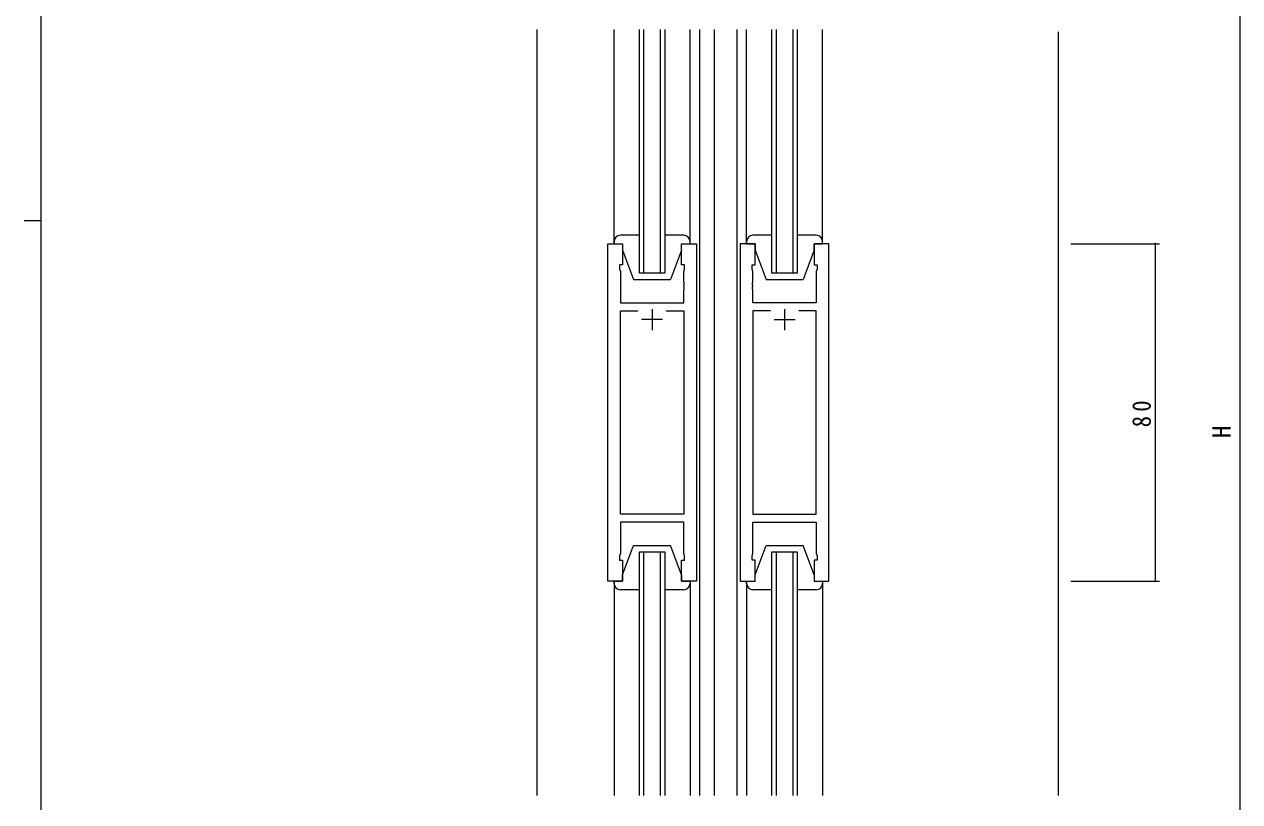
# Model space of a CAD drawing. Units: millimetres, scale not verified. Extents: x -567 to 567, y -403 to 403.
# Drawn here: x -566.7 to -278.8, y -113.7 to 70.5 of the extents above; entities that cross this region are included whole.
import ezdxf
from ezdxf.enums import TextEntityAlignment as Align

# ---------------------------------------------------------------- set-up
doc = ezdxf.new("R2010")
doc.units = ezdxf.units.MM
doc.header["$LTSCALE"] = 2
for name, color, linetype, lineweight in [('0-1_YKK_ZWAK', 7, 'Continuous', 18), ('0-3_YKK_11', 7, 'Continuous', 18), ('0-4_YKK_12', 2, 'Continuous', 18), ('0-5_YKK_13', 4, 'Continuous', 18), ('0-6_YKK_D', 6, 'Continuous', 18)]:
    doc.layers.add(name, color=color, linetype=linetype, lineweight=lineweight)
doc.styles.add('ＭＳ ゴシック', font='')
doc.styles.get('ＭＳ ゴシック').set_extended_font_data('MS Gothic')

msp = doc.modelspace()

# ---------------------------------------------------------------- linework, layer by layer
at = {"layer": '0-1_YKK_ZWAK'}
for p, q in [((-562.726, -350.982), (-562.726, 399.018)), ((-566.726, 24.018), (-562.726, 24.018))]:
    msp.add_line(p, q, dxfattribs=at)
at = {"layer": '0-3_YKK_11'}
for p, q in [((-428.526, 18.518), (-425.026, 18.518)), ((-428.526, -61.482), (-428.526, 18.518)), ((-425.026, 18.518), (-425.026, 13.518)), ((-411.026, 18.518), (-407.526, 18.518)), ((-411.026, 13.518), (-411.026, 18.518)), ((-407.526, 18.518), (-407.526, -61.482)), ((-393.626, 18.518), (-397.126, 18.518)), ((-397.126, 18.518), (-397.126, -61.482)), ((-393.626, 13.518), (-393.626, 18.518)), ((-379.626, 18.518), (-379.626, 13.518)), ((-376.126, 18.518), (-379.626, 18.518)), ((-376.126, -61.482), (-376.126, 18.518)), ((-425.726, 13.518), (-425.726, 12.518)), ((-425.026, 13.518), (-425.726, 13.518)), ((-425.726, 12.518), (-425.526, 11.968)), ((-425.526, 11.968), (-425.526, 4.518)), ((-410.326, 13.518), (-411.026, 13.518)), ((-410.526, 11.968), (-410.326, 12.518)), ((-410.526, 9.476), (-410.526, 11.968)), ((-410.326, 12.518), (-410.326, 13.518)), ((-394.326, 13.518), (-393.626, 13.518)), ((-394.326, 12.518), (-394.326, 13.518)), ((-394.126, 11.968), (-394.326, 12.518)), ((-394.126, 9.476), (-394.126, 11.968)), ((-379.626, 13.518), (-378.926, 13.518)), ((-378.926, 12.518), (-379.126, 11.968)), ((-379.126, 11.968), (-379.126, 4.518)), ((-378.926, 13.518), (-378.926, 12.518)), ((-410.406, 9.293), (-410.526, 9.476)), ((-410.526, 8.559), (-410.406, 8.743)), ((-410.406, 8.743), (-410.406, 9.293)), ((-394.246, 9.293), (-394.126, 9.476)), ((-394.246, 8.743), (-394.246, 9.293)), ((-394.126, 8.559), (-394.246, 8.743)), ((-410.526, 8.476), (-410.526, 8.559)), ((-410.406, 8.293), (-410.526, 8.476)), ((-410.526, 7.559), (-410.406, 7.743)), ((-410.526, 4.518), (-410.526, 7.559)), ((-410.406, 7.743), (-410.406, 8.293)), ((-394.246, 8.293), (-394.126, 8.476)), ((-394.246, 7.743), (-394.246, 8.293)), ((-394.126, 7.559), (-394.246, 7.743)), ((-394.126, 8.476), (-394.126, 8.559)), ((-394.126, 4.518), (-394.126, 7.559)), ((-425.526, 4.518), (-410.526, 4.518)), ((-418.026, 3.018), (-418.026, -1.982)), ((-379.126, 4.518), (-394.126, 4.518)), ((-386.626, 3.018), (-386.626, -1.982)), ((-425.526, 2.588), (-421.376, 2.588)), ((-425.526, -45.552), (-425.526, 2.588)), ((-415.526, 0.518), (-420.526, 0.518)), ((-414.676, 2.588), (-410.526, 2.588)), ((-414.676, 2.588), (-410.526, 2.588)), ((-410.526, 2.588), (-410.526, -45.552)), ((-389.976, 2.588), (-394.126, 2.588)), ((-394.126, 2.588), (-394.126, -45.552)), ((-389.976, 2.588), (-394.126, 2.588)), ((-389.126, 0.518), (-384.126, 0.518)), ((-379.126, 2.588), (-383.276, 2.588)), ((-379.126, -45.552), (-379.126, 2.588)), ((-410.526, -45.552), (-425.526, -45.552)), ((-394.126, -45.552), (-379.126, -45.552)), ((-425.526, -47.482), (-425.526, -54.933)), ((-410.526, -47.482), (-425.526, -47.482)), ((-410.526, -54.933), (-410.526, -47.482)), ((-394.126, -47.482), (-379.126, -47.482)), ((-394.126, -54.933), (-394.126, -47.482)), ((-379.126, -47.482), (-379.126, -54.933)), ((-425.526, -54.933), (-425.726, -55.482)), ((-425.726, -55.482), (-425.726, -56.482)), ((-425.726, -56.482), (-425.026, -56.482)), ((-425.026, -56.482), (-425.026, -61.482)), ((-411.026, -56.482), (-410.326, -56.482)), ((-411.026, -61.482), (-411.026, -56.482)), ((-410.326, -55.482), (-410.526, -54.933)), ((-410.326, -56.482), (-410.326, -55.482)), ((-394.326, -55.482), (-394.126, -54.933)), ((-394.326, -56.482), (-394.326, -55.482)), ((-393.626, -56.482), (-394.326, -56.482)), ((-393.626, -61.482), (-393.626, -56.482)), ((-379.626, -56.482), (-379.626, -61.482)), ((-378.926, -56.482), (-379.626, -56.482)), ((-379.126, -54.933), (-378.926, -55.482)), ((-378.926, -55.482), (-378.926, -56.482)), ((-425.026, -61.482), (-428.526, -61.482)), ((-407.526, -61.482), (-411.026, -61.482)), ((-397.126, -61.482), (-393.626, -61.482)), ((-379.626, -61.482), (-376.126, -61.482))]:
    msp.add_line(p, q, dxfattribs=at)
at = {"layer": '0-4_YKK_12'}
for p, q in [((-445.226, -112.232), (-445.226, 69.268)), ((-421.026, 11.518), (-421.026, 69.268)), ((-420.026, 69.268), (-420.026, 11.518)), ((-416.026, 11.518), (-416.026, 69.268)), ((-415.026, 69.268), (-415.026, 11.518)), ((-406.826, 69.268), (-406.826, -112.232)), ((-403.326, 69.268), (-403.326, -112.232)), ((-397.826, -112.232), (-397.826, 69.268)), ((-389.626, 11.518), (-389.626, 69.268)), ((-388.626, 69.268), (-388.626, 11.518)), ((-384.626, 11.518), (-384.626, 69.268)), ((-383.626, 69.268), (-383.626, 11.518)), ((-321.826, 68.768), (-321.826, -112.232)), ((-406.826, 26.518), (-406.826, -63.482)), ((-403.326, 26.518), (-403.326, -63.482)), ((-406.826, 23.518), (-406.826, -66.482)), ((-403.326, 23.518), (-403.326, -66.482)), ((-321.826, 23.518), (-321.826, -66.482)), ((-415.026, 11.518), (-421.026, 11.518)), ((-383.626, 11.518), (-389.626, 11.518)), ((-421.026, -54.482), (-415.026, -54.482)), ((-421.026, -112.232), (-421.026, -54.482)), ((-420.026, -54.482), (-420.026, -112.232)), ((-416.026, -112.232), (-416.026, -54.482)), ((-415.026, -54.482), (-415.026, -112.232)), ((-389.626, -54.482), (-383.626, -54.482)), ((-389.626, -112.232), (-389.626, -54.482)), ((-388.626, -54.482), (-388.626, -112.232)), ((-384.626, -112.232), (-384.626, -54.482)), ((-383.626, -54.482), (-383.626, -112.232))]:
    msp.add_line(p, q, dxfattribs=at)
at = {"layer": '0-5_YKK_13'}
for p, q in [((-427.026, 18.518), (-427.026, 69.268)), ((-409.026, 18.518), (-409.026, 69.268)), ((-395.626, 18.518), (-395.626, 69.268)), ((-377.626, 18.518), (-377.626, 69.268)), ((-421.026, 20.518), (-425.526, 20.518)), ((-410.526, 20.518), (-415.026, 20.518)), ((-389.626, 20.518), (-394.126, 20.518)), ((-379.126, 20.518), (-383.626, 20.518)), ((-427.026, 19.018), (-427.026, 18.518)), ((-427.026, 18.518), (-425.026, 18.518)), ((-425.026, 18.518), (-425.026, 17.018)), ((-411.026, 18.518), (-409.026, 18.518)), ((-411.026, 17.018), (-411.026, 18.518)), ((-409.026, 18.518), (-409.026, 19.018)), ((-395.626, 19.018), (-395.626, 18.518)), ((-395.626, 18.518), (-393.626, 18.518)), ((-393.626, 18.518), (-393.626, 17.018)), ((-379.626, 18.518), (-377.626, 18.518)), ((-379.626, 17.018), (-379.626, 18.518)), ((-377.626, 18.518), (-377.626, 19.018)), ((-425.026, 17.018), (-422.426, 10.018)), ((-411.026, 17.018), (-413.626, 10.018)), ((-393.626, 17.018), (-391.026, 10.018)), ((-379.626, 17.018), (-382.226, 10.018)), ((-422.426, 10.018), (-413.626, 10.018)), ((-391.026, 10.018), (-382.226, 10.018)), ((-425.026, -59.982), (-422.426, -52.982)), ((-422.426, -52.982), (-413.626, -52.982)), ((-411.026, -59.982), (-413.626, -52.982)), ((-393.626, -59.982), (-391.026, -52.982)), ((-391.026, -52.982), (-382.226, -52.982)), ((-379.626, -59.982), (-382.226, -52.982)), ((-425.026, -61.482), (-425.026, -59.982)), ((-411.026, -59.982), (-411.026, -61.482)), ((-393.626, -61.482), (-393.626, -59.982)), ((-379.626, -59.982), (-379.626, -61.482)), ((-427.026, -61.482), (-425.026, -61.482)), ((-427.026, -61.982), (-427.026, -61.482)), ((-427.026, -61.482), (-427.026, -112.232)), ((-411.026, -61.482), (-409.026, -61.482)), ((-409.026, -61.482), (-409.026, -61.982)), ((-409.026, -61.482), (-409.026, -112.232)), ((-395.626, -61.482), (-393.626, -61.482)), ((-395.626, -61.982), (-395.626, -61.482)), ((-395.626, -61.482), (-395.626, -112.232)), ((-379.626, -61.482), (-377.626, -61.482)), ((-377.626, -61.482), (-377.626, -61.982)), ((-377.626, -61.482), (-377.626, -112.232)), ((-421.026, -63.482), (-425.526, -63.482)), ((-410.526, -63.482), (-415.026, -63.482)), ((-389.626, -63.482), (-394.126, -63.482)), ((-379.126, -63.482), (-383.626, -63.482))]:
    msp.add_line(p, q, dxfattribs=at)
for centre, start, end in [((-425.526, 19.018), 90, 180), ((-410.526, 19.018), 0, 90), ((-394.126, 19.018), 90, 180), ((-379.126, 19.018), 0, 90), ((-425.526, -61.982), 180, 270), ((-410.526, -61.982), 270, 0), ((-394.126, -61.982), 180, 270), ((-379.126, -61.982), 270, 0)]:
    msp.add_arc(centre, 1.5, start, end, dxfattribs=at)
at = {"layer": '0-6_YKK_D'}
for p, q in [((-278.826, 157.018), (-278.826, -208.982)), ((-318.826, 18.518), (-297.826, 18.518)), ((-298.826, 18.518), (-298.826, -61.482)), ((-318.826, -61.482), (-297.826, -61.482))]:
    msp.add_line(p, q, dxfattribs=at)
for centre, start, end in [((-298.826, 18.518), 90, 270), ((-298.826, 18.518), 270, 90), ((-298.826, -61.482), 90, 270), ((-298.826, -61.482), 270, 90)]:
    msp.add_arc(centre, 0.106, start, end, dxfattribs=at)

# ---------------------------------------------------------------- texts
at = {"layer": '0-6_YKK_D', "color": 7, "style": 'ＭＳ ゴシック'}
msp.add_text('H', height=4.399, rotation=90, dxfattribs=at).set_placement((-279.626, -27.582), align=Align.BOTTOM_LEFT)
at = {"layer": '0-6_YKK_D', "color": 7, "insert": (-299.826, -25.002), "char_height": 4.399, "attachment_point": 7, "rotation": 90, "style": 'ＭＳ ゴシック'}
msp.add_mtext('\\T1.37;\\W0.9;80', dxfattribs=at)

doc.saveas('drawing.dxf')
